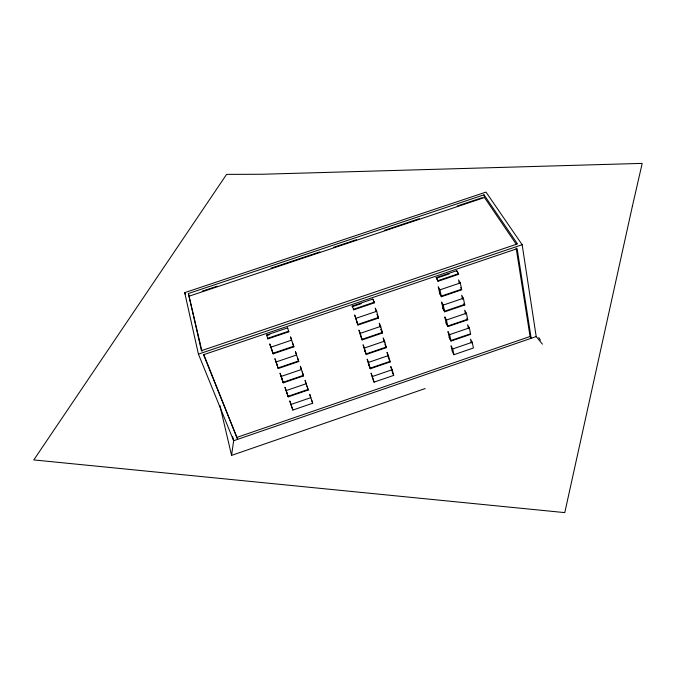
<?xml version="1.0" encoding="UTF-8"?>
<svg xmlns="http://www.w3.org/2000/svg" width="676" height="676" viewBox="0 0 676 676"><rect width="100%" height="100%" fill="white"/><g stroke="black" fill="none" stroke-linecap="round" stroke-linejoin="round"><path stroke-width="1.01" d="M425.153 388.556L231.572 455.387L233.642 440.727L232.662 436.62M237.149 437.313L530.068 336.496L531.175 338.279L517.132 248.692L203.535 354.723L237.648 439.349L203.865 354.689M536.203 336.547L233.642 440.727L198.423 354.123L184.7 292.649L486.002 192.102L522.159 244.712L536.203 336.547L542.414 344.168M286.016 390.627L306.186 383.731L305.053 380.385L308.273 389.993L288.204 396.863L284.968 387.255L287.148 393.491M368.927 365.479L367.144 359.15L368.496 362.404L388.446 355.576L390.136 361.939L370.279 368.741L368.766 364.93M449.616 334.637L469.355 327.885L470.648 334.341L451.002 341.076L449.354 337.941L447.96 331.51L449.616 334.637L451.002 341.076M288.018 396.322L308.087 389.444M370.127 368.183L389.984 361.373M470.538 333.775L450.884 340.51L449.236 337.375M290.883 404.485L310.825 397.64L309.692 394.285L312.692 403.234L292.835 410.053L289.827 401.105L292.835 410.053M372.468 376.481L392.198 369.713L393.702 375.391L374.056 382.143L371.107 373.22L374.056 382.143M452.709 348.943L472.237 342.242L473.394 348.005L453.951 354.689L452.312 351.537L451.061 345.799L452.709 348.943L453.951 354.689M275.969 361.998L296.587 354.985L295.471 351.681L298.767 361.525L278.259 368.513L274.938 358.669L277.219 365.167M360.815 336.716L358.948 330.108L360.3 333.31L380.698 326.373L382.464 333.014L362.167 339.927L360.654 336.133M443.228 305.104L463.398 298.243L464.75 304.986L444.673 311.822L443.017 308.729L441.563 302.02L443.228 305.104L444.673 311.822M278.056 367.938L298.581 360.95M362.006 339.344L382.303 332.431L380.875 329.246L381.036 329.829M464.632 304.386L444.546 311.23L442.89 308.138M281.047 376.473L301.437 369.51L300.321 366.189L303.575 375.907L283.286 382.844L280.008 373.118L282.238 379.481M364.913 351.25L363.088 344.785L364.449 348.013L384.61 341.126L386.342 347.633L366.265 354.486L364.753 350.683M446.456 320.027L466.406 313.225L467.733 319.816L447.875 326.601L446.219 323.491L444.8 316.926L446.456 320.027L447.875 326.601M283.092 382.286L303.389 375.349M366.105 353.92L386.19 347.058M467.615 319.241L447.749 326.026L446.101 322.917M267.857 338.896L266.631 334.992L287.545 327.919L288.846 331.789L267.857 338.896L267.645 338.296L288.644 331.189L288.846 331.789M352.171 306.059L372.856 299.062L374.445 302.814L353.692 309.836L352.171 306.059L352.34 306.667L361.204 303.668M436.265 277.616L456.731 270.696L458.472 273.704L458.598 274.329L438.073 281.275L436.265 277.616L438.073 281.275M269.825 334.578L266.834 335.592L266.631 334.992M436.4 278.233L449.058 273.949M374.284 302.206L353.523 309.228L353.692 309.836M437.938 280.658L458.472 273.704M270.78 347.21L291.635 340.138L290.528 336.851L293.866 346.822L273.112 353.869L269.749 343.89L272.082 350.54M356.075 318.286L376.693 311.29L378.501 318.075L357.976 325.046L354.723 315.1L357.976 325.046M439.924 289.852L460.322 282.931L461.708 289.818L441.411 296.713L439.746 293.646L438.259 286.793L439.924 289.852L441.411 296.713M272.91 353.278L293.671 346.23M198.423 354.123L522.159 244.712M188.401 293.519L484.016 194.832L517.486 243.909L201.406 350.683L188.401 293.519L202.006 351.283M202.209 291.187L217.165 286.193M271.034 268.203L319.917 251.878M333.758 247.255L348.453 242.346M349.433 242.016L356.421 239.684M384.365 230.347L419.306 218.678M457.238 206.011L482.191 197.679M189.415 296.088L484.481 197.527L516.16 244.112M538.747 337.485L540.428 340.138M458.598 274.329L456.731 270.696M460.322 282.931L458.582 279.906L459.308 283.489M460.719 287.697L461.59 289.218L441.276 296.113L439.611 293.046M463.398 298.243L461.666 295.192L462.494 299.282M463.888 303.448L464.75 304.986M466.406 313.225L464.682 310.149L465.485 314.154M466.871 318.278L467.733 319.816M469.355 327.885L467.631 324.784L468.426 328.705M472.237 342.242L470.521 339.124L471.299 342.96M374.445 302.814L372.856 299.062M376.693 311.29L375.264 308.138L376.211 311.67M377.622 315.903L378.34 317.483L357.807 324.455L356.455 321.261M377.428 315.709L378.501 318.075M380.698 326.373L379.27 323.196L380.343 327.226M381.746 331.426L382.464 333.014M384.61 341.126L383.182 337.932L384.5 342.867M384.914 344.422L386.342 347.633M388.446 355.576L387.018 352.357L388.556 358.153M388.92 358.956L390.136 361.939M392.198 369.713L390.77 366.476L392.029 371.2M392.283 372.146L393.702 375.391M184.7 292.649L185.477 294.592M292.556 342.943L293.866 346.822M297.465 357.638L298.767 361.525M302.265 372.02L303.575 375.907M306.963 386.089L308.273 389.993M311.56 399.871L312.692 403.234M287.545 327.919L287.748 328.519M286.962 392.942L288.204 396.863M282.044 378.923L283.286 382.844M277.016 364.601L278.259 368.513M271.879 349.957L273.112 353.869M360.3 333.31L362.167 339.927M364.449 348.013L366.265 354.486M368.496 362.404L370.279 368.741M376.912 314.323L377.073 314.915M219.911 405.583L231.572 455.387M484.016 194.832L484.481 197.527M516.151 248.033L530.068 336.496M632.313 206.535L564.773 512.619L33.8 459.925L226.587 174.383L262.313 174.247L642.2 163.381L632.313 206.535"/></g></svg>
